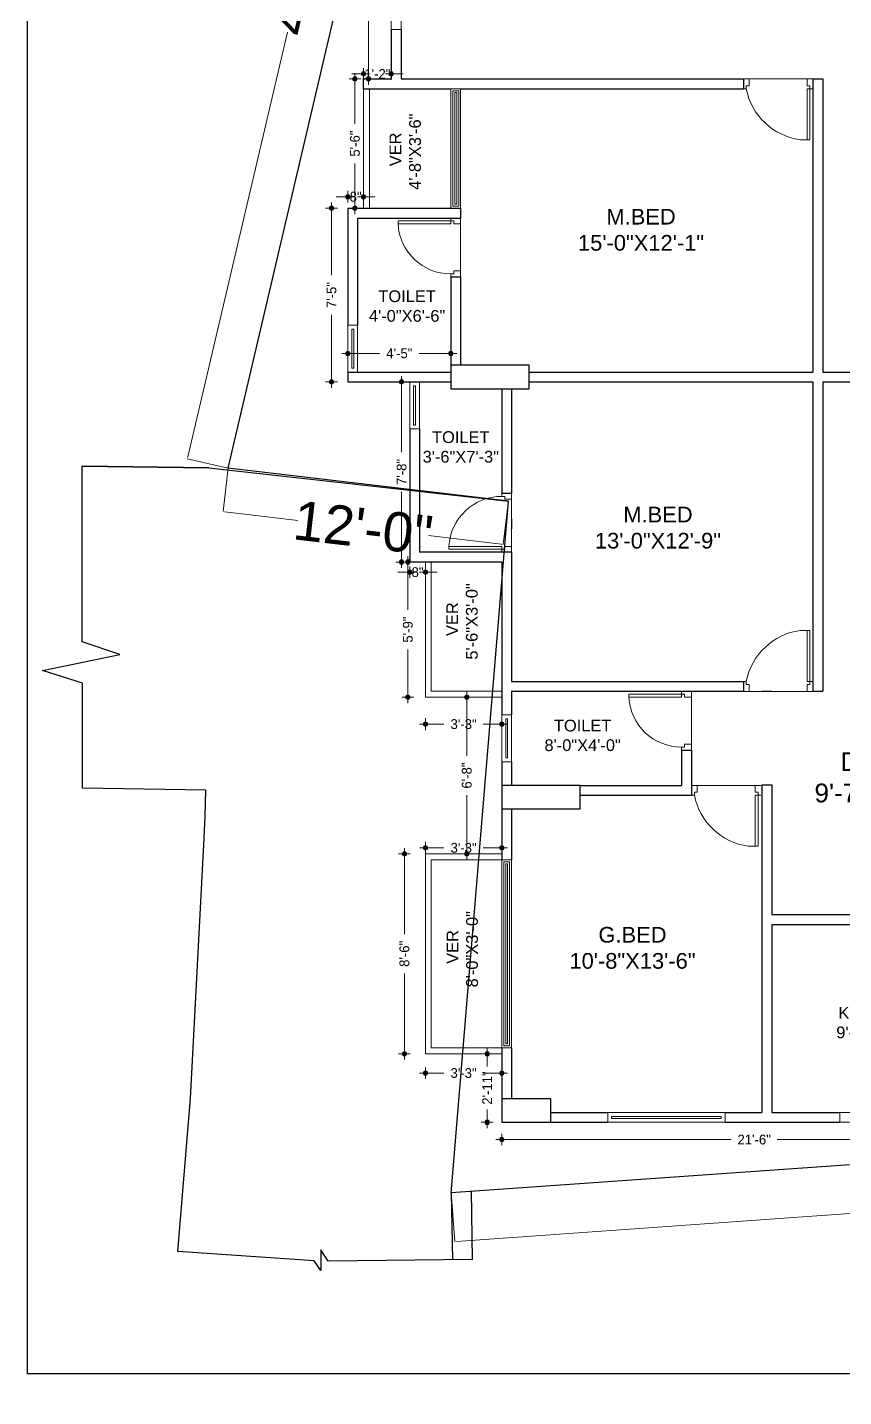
# Model space of a CAD drawing. Header units: feet. Extents: x 26 to 44756, y -209071 to 1253.
# Drawn here: x 4267 to 4683, y 2 to 701 of the extents above; entities that cross this region are included whole.
import ezdxf

# ---------------------------------------------------------------- set-up
doc = ezdxf.new("R2010")
doc.units = ezdxf.units.FT
doc.header["$MEASUREMENT"] = 0
doc.layers.get('0').update_dxf_attribs({"lineweight": 0})
doc.layers.get('Defpoints').update_dxf_attribs({"lineweight": 15})
for name, color, linetype, lineweight in [('Arrow-Z', 222, 'Continuous', 0), ('Column_Zakirul', 10, 'Continuous', 30), ('DOOR', 13, 'Continuous', 20), ('Road', 6, 'Continuous', 25), ('TEXT', 251, 'Continuous', 9), ('VER', 30, 'Continuous', 15), ('wall', 250, 'Continuous', 0), ('WALL (I)', 7, 'Continuous', 0), ('WIN', 132, 'Continuous', 9)]:
    doc.layers.add(name, color=color, linetype=linetype, lineweight=lineweight)
doc.layers.add('Boundary Line', color=1, linetype='Continuous')
doc.styles.add('1-2', font='arial.ttf')
doc.styles.add('a', font='times.ttf', dxfattribs={"height": 1})
doc.styles.add('arial narrow', font='ARIALN.TTF')
doc.styles.add('DIM', font='arial.ttf', dxfattribs={"width": 0.9, "height": 7})
doc.dimstyles.new('New Dimnsion_Z', dxfattribs={"dimtxt": 5, "dimasz": 3, "dimexe": 0, "dimexo": 0, "dimgap": 0.5, "dimtad": 0, "dimdec": 0, "dimzin": 3, "dimdsep": 46, "dimlunit": 4, "dimtxsty": 'Standard', "dimblk": 'Arrow', "dimcen": 0, "dimse1": 1, "dimse2": 1, "dimclrd": 253, "dimclre": 253, "dimclrt": 142, "dimadec": 1, "dimazin": 1, "dimtfac": 1, "dimtdec": 0, "dimtix": 1, "dimtofl": 0, "dimtmove": 1, "dimatfit": 3, "dimldrblk": 'Arrow', "dimfxl": 3, "dimtolj": 1, "dimtzin": 0, "dimlwd": -1, "dimlwe": -1, "dimarcsym": 0})
doc.dimstyles.new('STANDARD$0', dxfattribs={"dimscale": 0, "dimtxt": 10, "dimasz": 8, "dimexe": 6, "dimexo": 8, "dimgap": 3, "dimtad": 1, "dimdec": 1, "dimzin": 3, "dimdsep": 46, "dimlunit": 4, "dimtxsty": 'DIM', "dimblk": 'DOTSMALL', "dimcen": 0, "dimclrd": 6, "dimclre": 6, "dimclrt": 256, "dimadec": 0, "dimazin": 0, "dimtfac": 1, "dimtdec": 1, "dimtofl": 0, "dimtmove": 2, "dimatfit": 1, "dimldrblk": 'DOTSMALL', "dimfxl": 1, "dimtolj": 1, "dimtzin": 0, "dimarcsym": 0})

# ---------------------------------------------------------------- blocks, each defined once
blk = doc.blocks.new('d 36')
at = {"layer": 'DOOR'}
for p, q in [((114513.84, 20341.86), (114508.84, 20341.86)), ((114512.34, 20315.79), (114512.34, 20341.86)), ((114513.84, 20315.79), (114513.84, 20341.86)), ((114479.84, 20315.79), (114481.34, 20315.79)), ((114479.84, 20310.79), (114482.84, 20310.79)), ((114481.34, 20314.29), (114482.84, 20314.29)), ((114482.84, 20310.79), (114512.34, 20310.79)), ((114512.34, 20315.79), (114513.84, 20315.79)), ((114513.84, 20314.29), (114512.34, 20314.29)), ((114515.34, 20310.79), (114512.34, 20310.79)), ((114515.34, 20315.79), (114513.84, 20315.79))]:
    blk.add_line(p, q, dxfattribs=at)
for points in [[(114481.34, 20314.29), (114481.34, 20315.79)], [(114482.84, 20310.79), (114482.84, 20314.29)], [(114512.34, 20310.79), (114512.34, 20314.29)], [(114513.84, 20314.29), (114513.84, 20315.79)]]:
    blk.add_lwpolyline(points, dxfattribs=at)
blk.add_arc((114513.35, 20309.56), 32.61, 97.94778, 168.98864, dxfattribs=at)
blk = doc.blocks.new('D2')
at = {"layer": 'DOOR', "linetype": 'ByBlock'}
for p, q in [((-5, 0), (-5, -1.5)), ((0, 0), (0, -3)), ((-3.5, -1.5), (-3.5, -3)), ((-31.96, -27), (-31.96, -28.5)), ((-5, -27), (-31.96, -27)), ((-5, -27), (-5, -28.5)), ((-3.5, -28.5), (-3.5, -27)), ((0, -30), (0, -27)), ((-5, -28.5), (-31.96, -28.5)), ((-5, -30), (-5, -28.5))]:
    blk.add_line(p, q, dxfattribs=at)
for points in [[(-3.5, -1.5), (-5, -1.5)], [(0, -3), (-3.5, -3)], [(0, -27), (-3.5, -27)], [(-3.5, -28.5), (-5, -28.5)]]:
    blk.add_lwpolyline(points, dxfattribs=at)
blk.add_arc((-5, -28.5), 27, 90, 176.81526, dxfattribs=at)
blk = doc.blocks.new('DOOOO')
at = {"layer": 'DOOR'}
blk.add_line((103921.78, 4820.01), (103945.78, 4820.01), dxfattribs=at)
at = {"layer": 'DOOR', "rotation": 270}
blk.add_blockref('D2', (103948.78, 4820.01), dxfattribs=at)
blk = doc.blocks.new('*D10')
at = {"layer": 'Defpoints', "color": 0, "ltscale": 2, "transparency": 16777216}
for p in [(4466.22, 984.39), (4487.05, 979.51, 821.93), (4369.02, 476.32, 803.19)]:
    blk.add_point(p, dxfattribs=at)
at = {"layer": 'wall', "color": 7, "ltscale": 2, "transparency": 16777216}
for p, q in [((4465.99, 983.42), (4415.16, 766.72)), ((4487.05, 979.51), (4466.22, 984.39)), ((4348.42, 482.18), (4399.25, 698.87)), ((4369.02, 476.32), (4348.19, 481.2))]:
    blk.add_line(p, q, dxfattribs=at)
for points in [[(4465.83, 983.46), (4466.16, 983.38), (4466.22, 984.39)], [(4348.26, 482.21), (4348.58, 482.14), (4348.19, 481.2)]]:
    blk.add_solid(points, dxfattribs=at)
at = {"layer": 'wall', "color": 7, "ltscale": 2, "transparency": 16777216, "insert": (4407.21, 732.8), "char_height": 20, "attachment_point": 5, "rotation": 76.79897, "style": '1-2'}
blk.add_mtext('\\A1;43\'-1"', dxfattribs=at)
blk = doc.blocks.new('*D12')
at = {"layer": 'Defpoints', "color": 0, "ltscale": 2, "transparency": 16777216}
for p in [(5806.03, 200.57, 794.8), (4482.88, 106.55, 804.49), (4484.65, 81.6)]:
    blk.add_point(p, dxfattribs=at)
at = {"layer": 'wall', "color": 7, "ltscale": 2, "transparency": 16777216}
for p, q in [((5806.03, 200.57), (5807.8, 175.61)), ((5806.81, 175.54), (5187.39, 131.53)), ((4485.65, 81.67), (5105.06, 125.68)), ((4482.88, 106.55), (4484.65, 81.6))]:
    blk.add_line(p, q, dxfattribs=at)
for points in [[(5806.79, 175.71), (5806.82, 175.38), (5807.8, 175.61)], [(4485.64, 81.84), (4485.66, 81.5), (4484.65, 81.6)]]:
    blk.add_solid(points, dxfattribs=at)
at = {"layer": 'wall', "color": 7, "ltscale": 2, "transparency": 16777216, "insert": (5146.23, 128.61), "char_height": 20, "attachment_point": 5, "rotation": 4.06429, "style": '1-2'}
blk.add_mtext('\\A1;110\'-6"', dxfattribs=at)
blk = doc.blocks.new('*D14')
at = {"layer": 'Defpoints', "color": 0, "ltscale": 2, "transparency": 16777216}
for p in [(4369.04, 476.52, 821.93), (4512.07, 459.75, 821.93), (4509.45, 437.43)]:
    blk.add_point(p, dxfattribs=at)
at = {"layer": 'wall', "color": 7, "ltscale": 2, "transparency": 16777216}
for p, q in [((4369.04, 476.52), (4366.42, 454.2)), ((4512.07, 459.75), (4509.45, 437.43)), ((4367.41, 454.09), (4404.66, 449.72)), ((4508.46, 437.55), (4471.21, 441.92))]:
    blk.add_line(p, q, dxfattribs=at)
for points in [[(4367.43, 454.25), (4367.4, 453.92), (4366.42, 454.2)], [(4508.48, 437.71), (4508.44, 437.38), (4509.45, 437.43)]]:
    blk.add_solid(points, dxfattribs=at)
at = {"layer": 'wall', "color": 7, "ltscale": 2, "transparency": 16777216, "insert": (4437.94, 445.82), "char_height": 20, "attachment_point": 5, "rotation": 353.31213, "style": '1-2'}
blk.add_mtext('\\A1;12\'-0"', dxfattribs=at)
blk = doc.blocks.new('Arrow')
at = {"layer": 'Arrow-Z', "ltscale": 10}
h = blk.add_hatch(color=256, dxfattribs=at)
h.dxf.hatch_style = 1
edge = h.paths.add_edge_path()
edge.add_arc((0, 0), 0.377, 0, 360)
for p, q in [((1, 0), (-1, 0)), ((0, 1), (0, -1))]:
    blk.add_line(p, q, dxfattribs=at)
blk.add_circle((0, 0), 0.377, dxfattribs=at)
blk = doc.blocks.new('*D61')
at = {"color": 253, "transparency": 16777216}
for p, q in [((4511.7, 133.63), (4625.78, 133.63)), ((4763.36, 133.63), (4649.28, 133.63))]:
    blk.add_line(p, q, dxfattribs=at)
at = {"layer": 'Defpoints', "color": 0, "transparency": 16777216}
for p in [(4508.7, 142.46, 821.93), (4766.36, 142.46, 821.93), (4508.7, 133.63)]:
    blk.add_point(p, dxfattribs=at)
at = {"color": 253, "transparency": 16777216, "xscale": 3, "yscale": 3, "zscale": 3, "rotation": 180}
blk.add_blockref('Arrow', (4508.7, 133.63), dxfattribs=at)
at = {"color": 253, "transparency": 16777216, "xscale": 3, "yscale": 3, "zscale": 3}
blk.add_blockref('Arrow', (4766.36, 133.63), dxfattribs=at)
at = {"color": 142, "transparency": 16777216, "insert": (4637.53, 133.63), "char_height": 5, "attachment_point": 5}
blk.add_mtext('\\A1;21\'-6"', dxfattribs=at)
blk = doc.blocks.new('*D62')
at = {"color": 253, "transparency": 16777216}
for p, q in [((4501.25, 174.46), (4501.25, 170.87)), ((4501.25, 145.46), (4501.25, 149.04))]:
    blk.add_line(p, q, dxfattribs=at)
at = {"layer": 'Defpoints', "color": 0, "transparency": 16777216}
for p in [(4501.25, 177.46), (4508.7, 177.46, 821.93), (4508.7, 142.46, 821.93)]:
    blk.add_point(p, dxfattribs=at)
at = {"color": 253, "transparency": 16777216, "xscale": 3, "yscale": 3, "zscale": 3}
for p, rotation in [((4501.25, 177.46), 90), ((4501.25, 142.46), 270)]:
    blk.add_blockref('Arrow', p, dxfattribs=dict(at, rotation=rotation))
at = {"color": 142, "transparency": 16777216, "insert": (4501.25, 159.96), "char_height": 5, "attachment_point": 5, "rotation": 90}
blk.add_mtext('\\A1;2\'-11"', dxfattribs=at)
blk = doc.blocks.new('*D63')
at = {"color": 253, "transparency": 16777216}
for p, q in [((4472.7, 167.59), (4479.11, 167.59)), ((4505.7, 167.59), (4499.28, 167.59))]:
    blk.add_line(p, q, dxfattribs=at)
at = {"layer": 'Defpoints', "color": 0, "transparency": 16777216}
for p in [(4469.7, 177.46, 821.93), (4508.7, 177.46, 821.93), (4508.7, 167.59)]:
    blk.add_point(p, dxfattribs=at)
at = {"color": 253, "transparency": 16777216, "xscale": 3, "yscale": 3, "zscale": 3, "rotation": 180}
blk.add_blockref('Arrow', (4469.7, 167.59), dxfattribs=at)
at = {"color": 253, "transparency": 16777216, "xscale": 3, "yscale": 3, "zscale": 3}
blk.add_blockref('Arrow', (4508.7, 167.59), dxfattribs=at)
at = {"color": 142, "transparency": 16777216, "insert": (4489.2, 167.59), "char_height": 5, "attachment_point": 5}
blk.add_mtext('\\A1;3\'-3"', dxfattribs=at)
blk = doc.blocks.new('*D64')
at = {"color": 253, "transparency": 16777216}
for p, q in [((4459, 276.46), (4459, 238.54)), ((4459, 180.46), (4459, 218.37))]:
    blk.add_line(p, q, dxfattribs=at)
at = {"layer": 'Defpoints', "color": 0, "transparency": 16777216}
for p in [(4459, 279.46), (4469.7, 279.46, 821.93), (4469.7, 177.46, 821.93)]:
    blk.add_point(p, dxfattribs=at)
at = {"color": 253, "transparency": 16777216, "xscale": 3, "yscale": 3, "zscale": 3}
for p, rotation in [((4459, 279.46), 90), ((4459, 177.46), 270)]:
    blk.add_blockref('Arrow', p, dxfattribs=dict(at, rotation=rotation))
at = {"color": 142, "transparency": 16777216, "insert": (4459, 228.46), "char_height": 5, "attachment_point": 5, "rotation": 90}
blk.add_mtext('\\A1;8\'-6"', dxfattribs=at)
blk = doc.blocks.new('*D65')
at = {"color": 253, "transparency": 16777216}
for p, q in [((4472.7, 282.55), (4479.11, 282.55)), ((4505.7, 282.55), (4499.28, 282.55))]:
    blk.add_line(p, q, dxfattribs=at)
at = {"layer": 'Defpoints', "color": 0, "transparency": 16777216}
for p in [(4508.7, 282.55), (4469.7, 279.46, 821.93), (4508.7, 279.46, 821.93)]:
    blk.add_point(p, dxfattribs=at)
at = {"color": 253, "transparency": 16777216, "xscale": 3, "yscale": 3, "zscale": 3, "rotation": 180}
blk.add_blockref('Arrow', (4469.7, 282.55), dxfattribs=at)
at = {"color": 253, "transparency": 16777216, "xscale": 3, "yscale": 3, "zscale": 3}
blk.add_blockref('Arrow', (4508.7, 282.55), dxfattribs=at)
at = {"color": 142, "transparency": 16777216, "insert": (4489.2, 282.55), "char_height": 5, "attachment_point": 5}
blk.add_mtext('\\A1;3\'-3"', dxfattribs=at)
blk = doc.blocks.new('*D66')
at = {"color": 253, "transparency": 16777216}
for p, q in [((4490.84, 356.46), (4490.84, 329.54)), ((4490.84, 282.46), (4490.84, 309.37))]:
    blk.add_line(p, q, dxfattribs=at)
at = {"layer": 'Defpoints', "color": 0, "transparency": 16777216}
for p in [(4490.84, 359.46), (4502.62, 359.46, 821.93), (4502.62, 279.46, 821.93)]:
    blk.add_point(p, dxfattribs=at)
at = {"color": 253, "transparency": 16777216, "xscale": 3, "yscale": 3, "zscale": 3}
for p, rotation in [((4490.84, 359.46), 90), ((4490.84, 279.46), 270)]:
    blk.add_blockref('Arrow', p, dxfattribs=dict(at, rotation=rotation))
at = {"color": 142, "transparency": 16777216, "insert": (4490.84, 319.46), "char_height": 5, "attachment_point": 5, "rotation": 90}
blk.add_mtext('\\A1;6\'-8"', dxfattribs=at)
blk = doc.blocks.new('*D67')
at = {"color": 253, "transparency": 16777216}
for p, q in [((4472.7, 345.69), (4479.11, 345.69)), ((4505.7, 345.69), (4499.28, 345.69))]:
    blk.add_line(p, q, dxfattribs=at)
at = {"layer": 'Defpoints', "color": 0, "transparency": 16777216}
for p in [(4469.7, 359.46, 821.93), (4508.7, 359.46, 821.93), (4508.7, 345.69)]:
    blk.add_point(p, dxfattribs=at)
at = {"color": 253, "transparency": 16777216, "xscale": 3, "yscale": 3, "zscale": 3, "rotation": 180}
blk.add_blockref('Arrow', (4469.7, 345.69), dxfattribs=at)
at = {"color": 253, "transparency": 16777216, "xscale": 3, "yscale": 3, "zscale": 3}
blk.add_blockref('Arrow', (4508.7, 345.69), dxfattribs=at)
at = {"color": 142, "transparency": 16777216, "insert": (4489.2, 345.69), "char_height": 5, "attachment_point": 5}
blk.add_mtext('\\A1;3\'-3"', dxfattribs=at)
blk = doc.blocks.new('*D68')
at = {"color": 253, "transparency": 16777216}
for p, q in [((4460.76, 425.46), (4460.76, 404.04)), ((4460.76, 362.46), (4460.76, 383.87))]:
    blk.add_line(p, q, dxfattribs=at)
at = {"layer": 'Defpoints', "color": 0, "transparency": 16777216}
for p in [(4460.76, 428.46), (4469.7, 428.46, 821.93), (4469.7, 359.46, 821.93)]:
    blk.add_point(p, dxfattribs=at)
at = {"color": 253, "transparency": 16777216, "xscale": 3, "yscale": 3, "zscale": 3}
for p, rotation in [((4460.76, 428.46), 90), ((4460.76, 359.46), 270)]:
    blk.add_blockref('Arrow', p, dxfattribs=dict(at, rotation=rotation))
at = {"color": 142, "transparency": 16777216, "insert": (4460.76, 393.96), "char_height": 5, "attachment_point": 5, "rotation": 90}
blk.add_mtext('\\A1;5\'-9"', dxfattribs=at)
blk = doc.blocks.new('*D69')
at = {"color": 253, "transparency": 16777216}
for p, q in [((4458.7, 423.25), (4455.7, 423.25)), ((4472.7, 423.25), (4475.7, 423.25))]:
    blk.add_line(p, q, dxfattribs=at)
at = {"layer": 'Defpoints', "color": 0, "transparency": 16777216}
for p in [(4461.7, 429.81, 821.93), (4469.7, 428.46, 821.93), (4461.7, 423.25)]:
    blk.add_point(p, dxfattribs=at)
at = {"color": 253, "transparency": 16777216, "xscale": 3, "yscale": 3, "zscale": 3}
blk.add_blockref('Arrow', (4461.7, 423.25), dxfattribs=at)
at = {"color": 253, "transparency": 16777216, "xscale": 3, "yscale": 3, "zscale": 3, "rotation": 180}
blk.add_blockref('Arrow', (4469.7, 423.25), dxfattribs=at)
at = {"color": 142, "transparency": 16777216, "insert": (4465.7, 423.25), "char_height": 5, "attachment_point": 5}
blk.add_mtext('\\A1;8"', dxfattribs=at)
blk = doc.blocks.new('*D70')
at = {"color": 253, "transparency": 16777216}
for p, q in [((4457.57, 517.38), (4457.57, 484.5)), ((4457.57, 431.46), (4457.57, 464.33))]:
    blk.add_line(p, q, dxfattribs=at)
at = {"layer": 'Defpoints', "color": 0, "transparency": 16777216}
for p in [(4461.7, 520.38, 821.93), (4457.57, 428.46), (4461.7, 428.46, 821.93)]:
    blk.add_point(p, dxfattribs=at)
at = {"color": 253, "transparency": 16777216, "xscale": 3, "yscale": 3, "zscale": 3}
for p, rotation in [((4457.57, 520.38), 90), ((4457.57, 428.46), 270)]:
    blk.add_blockref('Arrow', p, dxfattribs=dict(at, rotation=rotation))
at = {"color": 142, "transparency": 16777216, "insert": (4457.57, 474.42), "char_height": 5, "attachment_point": 5, "rotation": 90}
blk.add_mtext('\\A1;7\'-8"', dxfattribs=at)
blk = doc.blocks.new('*D71')
at = {"color": 253, "transparency": 16777216}
for p, q in [((4433.11, -208772.62), (4435.82, -208772.62)), ((4458.7, -208772.62), (4455.99, -208772.62))]:
    blk.add_line(p, q, dxfattribs=at)
at = {"layer": 'Defpoints', "color": 0, "transparency": 16777216}
for p in [(4461.7, 520.38, 821.93), (4430.11, -208760.18, 821.93), (4430.11, -208772.62)]:
    blk.add_point(p, dxfattribs=at)
at = {"color": 253, "transparency": 16777216, "xscale": 3, "yscale": 3, "zscale": 3, "rotation": 180}
blk.add_blockref('Arrow', (4430.11, -208772.62), dxfattribs=at)
at = {"color": 253, "transparency": 16777216, "xscale": 3, "yscale": 3, "zscale": 3}
blk.add_blockref('Arrow', (4461.7, -208772.62), dxfattribs=at)
at = {"color": 142, "transparency": 16777216, "insert": (4445.9, -208772.62), "char_height": 5, "attachment_point": 5}
blk.add_mtext('\\A1;2\'-8"', dxfattribs=at)
blk = doc.blocks.new('*D72')
at = {"color": 253, "transparency": 16777216}
for p, q in [((4421.8, 606.05), (4421.8, 574.8)), ((4421.8, 523.38), (4421.8, 554.63))]:
    blk.add_line(p, q, dxfattribs=at)
at = {"layer": 'Defpoints', "color": 0, "transparency": 16777216}
for p in [(4421.8, 609.05), (4430.11, 609.05, 821.93), (4430.11, 520.38, 821.93)]:
    blk.add_point(p, dxfattribs=at)
at = {"color": 253, "transparency": 16777216, "xscale": 3, "yscale": 3, "zscale": 3}
for p, rotation in [((4421.8, 609.05), 90), ((4421.8, 520.38), 270)]:
    blk.add_blockref('Arrow', p, dxfattribs=dict(at, rotation=rotation))
at = {"color": 142, "transparency": 16777216, "insert": (4421.8, 564.71), "char_height": 5, "attachment_point": 5, "rotation": 90}
blk.add_mtext('\\A1;7\'-5"', dxfattribs=at)
blk = doc.blocks.new('*D73')
at = {"color": 253, "transparency": 16777216}
for p, q in [((4433.11, 534.96), (4446.32, 534.96)), ((4479.7, 534.96), (4466.49, 534.96))]:
    blk.add_line(p, q, dxfattribs=at)
at = {"layer": 'Defpoints', "color": 0, "transparency": 16777216}
for p in [(4430.11, 534.96), (4482.7, 525.99, 821.93), (4430.11, 522.88, 821.93)]:
    blk.add_point(p, dxfattribs=at)
at = {"color": 253, "transparency": 16777216, "xscale": 3, "yscale": 3, "zscale": 3, "rotation": 180}
blk.add_blockref('Arrow', (4430.11, 534.96), dxfattribs=at)
at = {"color": 253, "transparency": 16777216, "xscale": 3, "yscale": 3, "zscale": 3}
blk.add_blockref('Arrow', (4482.7, 534.96), dxfattribs=at)
at = {"color": 142, "transparency": 16777216, "insert": (4456.4, 534.96), "char_height": 5, "attachment_point": 5}
blk.add_mtext('\\A1;4\'-5"', dxfattribs=at)
blk = doc.blocks.new('*D74')
at = {"color": 253, "transparency": 16777216}
for p, q in [((4427.11, 614.9), (4424.11, 614.9)), ((4441.11, 614.9), (4444.11, 614.9))]:
    blk.add_line(p, q, dxfattribs=at)
at = {"layer": 'Defpoints', "color": 0, "transparency": 16777216}
for p in [(4430.11, 614.9), (4430.11, 609.05, 821.93), (4438.11, 609.05, 821.93)]:
    blk.add_point(p, dxfattribs=at)
at = {"color": 253, "transparency": 16777216, "xscale": 3, "yscale": 3, "zscale": 3}
blk.add_blockref('Arrow', (4430.11, 614.9), dxfattribs=at)
at = {"color": 253, "transparency": 16777216, "xscale": 3, "yscale": 3, "zscale": 3, "rotation": 180}
blk.add_blockref('Arrow', (4438.11, 614.9), dxfattribs=at)
at = {"color": 142, "transparency": 16777216, "insert": (4434.11, 614.9), "char_height": 5, "attachment_point": 5}
blk.add_mtext('\\A1;8"', dxfattribs=at)
blk = doc.blocks.new('*D75')
at = {"color": 253, "transparency": 16777216}
for p, q in [((4433.74, 672.05), (4433.74, 652.13)), ((4433.74, 612.05), (4433.74, 631.96))]:
    blk.add_line(p, q, dxfattribs=at)
at = {"layer": 'Defpoints', "color": 0, "transparency": 16777216}
for p in [(4438.11, 675.05, 821.93), (4433.74, 609.05), (4438.11, 609.05, 821.93)]:
    blk.add_point(p, dxfattribs=at)
at = {"color": 253, "transparency": 16777216, "xscale": 3, "yscale": 3, "zscale": 3}
for p, rotation in [((4433.74, 675.05), 90), ((4433.74, 609.05), 270)]:
    blk.add_blockref('Arrow', p, dxfattribs=dict(at, rotation=rotation))
at = {"color": 142, "transparency": 16777216, "insert": (4433.74, 642.05), "char_height": 5, "attachment_point": 5, "rotation": 90}
blk.add_mtext('\\A1;5\'-6"', dxfattribs=at)
blk = doc.blocks.new('*D76')
at = {"color": 253, "transparency": 16777216}
for p, q in [((4435.11, 677.6), (4432.11, 677.6)), ((4455.28, 677.6), (4458.28, 677.6))]:
    blk.add_line(p, q, dxfattribs=at)
at = {"layer": 'Defpoints', "color": 0, "transparency": 16777216}
for p in [(4438.11, 675.05, 821.93), (4452.28, 677.6), (4452.28, 675.05, 821.93)]:
    blk.add_point(p, dxfattribs=at)
at = {"color": 253, "transparency": 16777216, "xscale": 3, "yscale": 3, "zscale": 3}
blk.add_blockref('Arrow', (4438.11, 677.6), dxfattribs=at)
at = {"color": 253, "transparency": 16777216, "xscale": 3, "yscale": 3, "zscale": 3, "rotation": 180}
blk.add_blockref('Arrow', (4452.28, 677.6), dxfattribs=at)
at = {"color": 142, "transparency": 16777216, "insert": (4445.19, 677.6), "char_height": 5, "attachment_point": 5}
blk.add_mtext('\\A1;1\'-2"', dxfattribs=at)
blk = doc.blocks.new('*D77')
at = {"color": 253, "transparency": 16777216}
for p, q in [((4440.67, 796.9), (4440.67, 748.81)), ((4440.67, 678.05), (4440.67, 726.14))]:
    blk.add_line(p, q, dxfattribs=at)
at = {"layer": 'Defpoints', "color": 0, "transparency": 16777216}
for p in [(4440.67, 799.9), (4452.28, 799.9, 821.93), (4445.19, 675.05, 821.93)]:
    blk.add_point(p, dxfattribs=at)
at = {"color": 253, "transparency": 16777216, "xscale": 3, "yscale": 3, "zscale": 3}
for p, rotation in [((4440.67, 799.9), 90), ((4440.67, 675.05), 270)]:
    blk.add_blockref('Arrow', p, dxfattribs=dict(at, rotation=rotation))
at = {"color": 142, "transparency": 16777216, "insert": (4440.67, 737.47), "char_height": 5, "attachment_point": 5, "rotation": 90}
blk.add_mtext('\\A1;10\'-5"', dxfattribs=at)

msp = doc.modelspace()

# ---------------------------------------------------------------- linework, layer by layer
at = {"color": 7, "lineweight": 25, "ltscale": 2}
for p, q in [((4452.28, 700.36, 821.93), (4452.28, 675.05, 821.93)), ((4452.28, 700.36, 821.93), (4452.28, 675.05, 821.93)), ((4457.28, 700.36, 821.93), (4457.28, 675.05, 821.93)), ((4457.28, 700.36, 821.93), (4457.28, 675.05, 821.93)), ((4438.11, 675.05, 821.93), (4452.28, 675.05, 821.93)), ((4438.11, 670.05, 821.93), (4438.11, 675.05, 821.93)), ((4457.28, 675.05, 821.93), (4632, 675.05, 821.93)), ((4632, 675.05, 821.93), (4632, 670.05, 821.93)), ((4667.5, 675.05, 821.93), (4667.5, 525.38, 821.93)), ((4667.5, 675.05, 821.93), (4672.5, 675.05, 821.93)), ((4672.5, 675.05, 821.93), (4672.5, 525.38, 821.93)), ((4438.11, 670.05, 821.93), (4482.7, 670.05, 821.93)), ((4487.7, 670.05, 821.93), (4632, 670.05, 821.93)), ((4430.11, 609.05, 821.93), (4430.11, 549.38, 821.93)), ((4430.11, 609.05, 821.93), (4482.7, 609.05, 821.93)), ((4482.7, 609.05, 821.93), (4487.7, 609.05, 821.93)), ((4487.7, 609.05, 821.93), (4487.7, 604.05, 821.93)), ((4435.11, 604.05, 821.93), (4435.11, 549.38, 821.93)), ((4435.11, 604.05, 821.93), (4487.7, 604.05, 821.93)), ((4482.7, 574.05, 821.93), (4487.7, 574.05, 821.93)), ((4482.7, 574.05, 821.93), (4482.7, 525.99, 821.93)), ((4487.7, 574.05, 821.93), (4487.7, 528.88, 821.93)), ((4430.11, 525.38, 821.93), (4430.11, 520.38, 821.93)), ((4430.11, 525.38, 821.93), (4482.7, 525.38, 821.93)), ((4522.7, 525.38, 821.93), (4667.5, 525.38, 821.93)), ((4672.5, 525.38, 821.93), (4738.36, 525.38, 821.93)), ((4430.11, 520.38, 821.93), (4482.7, 520.38, 821.93)), ((4522.7, 520.38, 821.93), (4667.5, 520.38, 821.93)), ((4667.5, 520.38, 821.93), (4667.5, 362.46, 821.93)), ((4672.5, 520.38, 821.93), (4672.5, 362.46, 821.93)), ((4672.5, 520.38, 821.93), (4738.36, 520.38, 821.93)), ((4508.7, 516.88, 821.93), (4508.7, 463.46, 821.93)), ((4513.7, 516.88, 821.93), (4513.7, 463.46, 821.93)), ((4461.7, 496.38, 821.93), (4461.7, 428.46, 821.93)), ((4466.7, 496.38, 821.93), (4466.7, 433.46, 821.93)), ((4513.7, 463.46, 821.93), (4508.7, 463.46, 821.93)), ((4513.7, 450.46, 821.93), (4513.7, 445.46, 821.93)), ((4513.7, 433.46, 821.93), (4466.7, 433.46, 821.93)), ((4513.7, 433.46, 821.93), (4513.7, 367.46, 821.93)), ((4508.7, 428.46, 821.93), (4461.7, 428.46, 821.93)), ((4508.7, 428.46, 821.93), (4508.7, 350.46, 821.93)), ((4513.7, 367.46, 821.93), (4632, 367.46, 821.93)), ((4632, 367.46, 821.93), (4632, 362.46, 821.93)), ((4513.7, 362.46, 821.93), (4632, 362.46, 821.93)), ((4513.7, 362.46, 821.93), (4513.7, 350.46, 821.93)), ((4641.5, 362.46, 821.93), (4646.5, 362.46, 821.93)), ((4667.5, 362.46, 821.93), (4672.5, 362.46, 821.93)), ((4600.5, 332.46, 821.93), (4605.5, 332.46, 821.93)), ((4600.5, 332.46, 821.93), (4600.5, 314.46, 821.93)), ((4605.5, 332.46, 821.93), (4605.5, 309.46, 821.93)), ((4508.7, 326.46, 821.93), (4508.7, 314.46, 821.93)), ((4513.7, 326.46, 821.93), (4513.7, 314.46, 821.93)), ((4641.5, 314.65, 821.93), (4646.5, 314.65, 821.93)), ((4641.5, 314.65, 821.93), (4641.5, 147.46, 821.93)), ((4646.5, 314.65, 821.93), (4646.5, 248.46, 821.93)), ((4548.7, 314.46, 821.93), (4600.5, 314.46, 821.93)), ((4548.7, 309.46, 821.93), (4605.5, 309.46, 821.93)), ((4508.7, 302.46, 821.93), (4508.7, 276.46, 821.93)), ((4513.7, 302.46, 821.93), (4513.7, 276.46, 821.93)), ((4646.5, 248.46, 821.93), (4731.36, 248.46, 821.93)), ((4646.5, 243.46, 821.93), (4731.36, 243.46, 821.93)), ((4646.5, 243.46, 821.93), (4646.5, 147.46, 821.93)), ((4508.7, 180.46, 821.93), (4508.7, 154.46, 821.93)), ((4513.7, 180.46, 821.93), (4513.7, 154.46, 821.93)), ((4533.7, 147.46, 821.93), (4562.76, 147.46, 821.93)), ((4622.76, 147.46, 821.93), (4641.5, 147.46, 821.93)), ((4646.5, 147.46, 821.93), (4681.25, 147.46, 821.93)), ((4533.7, 142.46, 821.93), (4562.76, 142.46, 821.93)), ((4622.76, 142.46, 821.93), (4681.25, 142.46, 821.93))]:
    msp.add_line(p, q, dxfattribs=at)
msp.add_lwpolyline([(4266.55, 1052.99), (5917.26, 1052.99), (5917.26, 14.05), (4266.55, 14.05)], close=True, dxfattribs=at)
at = {"layer": 'Boundary Line'}
for p, q in [((4369.02, 476.32, 821.93), (4487.05, 979.51, 821.93)), ((4512.05, 459.54, 821.93), (4369.02, 476.32, 821.93)), ((4482.89, 106.35), (4512.05, 459.54, 804.49)), ((5284.61, 162.46, 821.93), (4482.88, 106.55, 821.93))]:
    msp.add_line(p, q, dxfattribs=at)
at = {"layer": 'Column_Zakirul', "ltscale": 85, "elevation": 821.93}
for points in [[(4482.7, 528.88), (4482.7, 516.88), (4522.7, 516.88), (4522.7, 528.88)], [(4508.7, 314.46), (4508.7, 302.46), (4548.7, 302.46), (4548.7, 314.46)], [(4508.7, 154.46), (4508.7, 142.46), (4533.7, 142.46), (4533.7, 154.46)]]:
    msp.add_lwpolyline(points, close=True, dxfattribs=at)
at = {"layer": 'Road'}
for points, elevation in [([(4357.57, 312.01), (4294.73, 312.95)], 824.41), ([(4343.27, 76.55), (4349.75, 154.62), (4356.83, 287.36), (4357.37, 298.98), (4357.57, 312.01)], 824.41), ([(4493.68, 72.41), (4493.16, 107.27)], 824.76)]:
    msp.add_lwpolyline(points, dxfattribs=dict(at, elevation=elevation))
at = {"layer": 'TEXT', "color": 6, "lineweight": 30}
for p, q in [((4294.47, 477.43, 804.49), (4359.18, 476.46, 804.49)), ((4294.47, 387.68, 804.49), (4294.47, 477.43, 804.49)), ((4294.47, 477.43, 804.49), (4294.47, 477.43, 804.49)), ((4359.18, 476.46, 804.49), (4512.05, 459.54, 804.49)), ((4313.73, 381.27, 804.49), (4294.47, 387.68, 804.49)), ((4274.24, 373.14, 804.49), (4313.73, 381.27, 804.49)), ((4294.73, 366.65, 804.49), (4274.24, 373.14, 804.49)), ((4294.73, 312.95, 804.49), (4294.73, 366.65, 804.49)), ((4357.57, 312.01, 804.49), (4294.73, 312.95, 804.49)), ((4482.88, 106.55, 804.49), (4483.47, 72.29, 804.49))]:
    msp.add_line(p, q, dxfattribs=at)
at = {"layer": 'TEXT', "lineweight": 30, "elevation": 804.49}
msp.add_lwpolyline([(4359.18, 476.46), (4294.47, 477.43)], dxfattribs=at)
at = {"layer": 'TEXT', "color": 9, "lineweight": 30, "elevation": 824.76}
msp.add_lwpolyline([(4493.68, 72.41), (4420.15, 71.56), (4416.34, 77.43), (4416.34, 66.82), (4412.86, 71.79), (4343.27, 76.55)], dxfattribs=at)
at = {"layer": 'VER', "ltscale": 85}
for p, q in [((4438.11, 670.05, 821.93), (4438.11, 609.05, 821.93)), ((4441.11, 670.05, 821.93), (4441.11, 609.05, 821.93)), ((4469.7, 428.46, 821.93), (4469.7, 359.46, 821.93)), ((4472.7, 428.46, 821.93), (4472.7, 362.46, 821.93)), ((4508.7, 359.46, 821.93), (4469.7, 359.46, 821.93)), ((4508.7, 362.46, 821.93), (4472.7, 362.46, 821.93)), ((4469.7, 279.46, 821.93), (4469.7, 177.46, 821.93)), ((4508.7, 279.46, 821.93), (4469.7, 279.46, 821.93)), ((4472.7, 276.46, 821.93), (4472.7, 180.46, 821.93)), ((4513.7, 276.46, 821.93), (4472.7, 276.46, 821.93)), ((4508.7, 177.46, 821.93), (4469.7, 177.46, 821.93)), ((4513.7, 180.46, 821.93), (4472.7, 180.46, 821.93))]:
    msp.add_line(p, q, dxfattribs=at)
at = {"layer": 'wall', "color": 5, "ltscale": 85, "elevation": 821.93}
for points in [[(4452.28, 772.36), (4457.28, 772.36), (4457.28, 700.36), (4452.28, 700.36)], [(4482.7, 609.05), (4487.7, 609.05), (4487.7, 670.05), (4482.7, 670.05)], [(4483.7, 610.05), (4486.7, 610.05), (4486.7, 669.05), (4483.7, 669.05)], [(4484.7, 611.05), (4485.7, 611.05), (4485.7, 668.05), (4484.7, 668.05)], [(4435.11, 549.38), (4430.11, 549.38), (4430.11, 525.38), (4435.11, 525.38)], [(4433.11, 547.38), (4432.11, 547.38), (4432.11, 527.38), (4433.11, 527.38)], [(4466.7, 520.38), (4461.7, 520.38), (4461.7, 496.38), (4466.7, 496.38)], [(4464.7, 518.38), (4463.7, 518.38), (4463.7, 498.38), (4464.7, 498.38)], [(4513.7, 350.46), (4508.7, 350.46), (4508.7, 326.46), (4513.7, 326.46)], [(4511.7, 348.46), (4510.7, 348.46), (4510.7, 328.46), (4511.7, 328.46)], [(4508.7, 276.46), (4513.7, 276.46), (4513.7, 180.46), (4508.7, 180.46)], [(4509.7, 275.46), (4512.7, 275.46), (4512.7, 181.46), (4509.7, 181.46)], [(4510.7, 274.46), (4511.7, 274.46), (4511.7, 182.46), (4510.7, 182.46)], [(4562.76, 142.46), (4622.76, 142.46), (4622.76, 147.46), (4562.76, 147.46)], [(4681.25, 142.46), (4741.25, 142.46), (4741.25, 147.46), (4681.25, 147.46)], [(4564.76, 144.46), (4620.76, 144.46), (4620.76, 145.46), (4564.76, 145.46)]]:
    msp.add_lwpolyline(points, close=True, dxfattribs=at)

# ---------------------------------------------------------------- block references
at = {"layer": 'wall', "color": 0, "xscale": -1, "rotation": 90}
for p in [(9307.7, 104522.82, 821.93), (9425.51, 104281.23, 821.93)]:
    msp.add_blockref('DOOOO', p, dxfattribs=at)
at = {"layer": 'wall', "color": 0, "rotation": 90}
msp.add_blockref('DOOOO', (9333.7, -103485.32, 821.93), dxfattribs=at)
at = {"layer": 'WIN', "color": 4, "xscale": -1, "rotation": 180}
for p in [(-109847.84, 20985.84, 821.93), (-109874.34, 20625.25, 821.93)]:
    msp.add_blockref('d 36', p, dxfattribs=at)
at = {"layer": 'WIN', "color": 4}
msp.add_blockref('d 36', (-109847.84, -19948.34, 821.93), dxfattribs=at)

# ---------------------------------------------------------------- texts
at = {"layer": 'WALL (I)', "lineweight": 30, "char_height": 6, "attachment_point": 8, "rotation": 90, "style": 'arial narrow'}
for s, insert in [('{\\fArial|b0|i0|c0|p34; VER\\P4\'-8"X3\'-6"}', (4467.49, 637.91)), ('{\\fArial|b0|i0|c0|p34; VER\\P5\'-6"X3\'-0"}', (4496.47, 398.13)), ('{\\fArial|b0|i0|c0|p34; VER\\P8\'-0"X3\'-0"}', (4496.6, 230.81))]:
    msp.add_mtext(s, dxfattribs=dict(at, insert=insert))
at = {"layer": 'WALL (I)', "lineweight": 30, "char_height": 8, "attachment_point": 8, "style": 'a'}
for s, insert in [('{\\fArial|b0|i0|c0|p34;M.BED\\P15\'-0"X12\'-1"}', (4579.79, 587.28)), ('{\\fArial|b0|i0|c0|p34;M.BED\\P13\'-0"X12\'-9"}', (4588.43, 435.24)), ('{\\fArial|b0|i0|c0|p34;G.BED\\P10\'-8"X13\'-6"}', (4575.42, 220.75))]:
    msp.add_mtext(s, dxfattribs=dict(at, insert=insert))
at = {"layer": 'WALL (I)', "lineweight": 30, "char_height": 6, "width": 43.0809, "attachment_point": 8, "style": 'a'}
for s, insert in [('{\\fArial|b0|i0|c0|p34;TOILET\\P4\'-0"X6\'-6"}', (4460.37, 551.03)), ('{\\fArial|b0|i0|c0|p34;TOILET\\P3\'-6"X7\'-3"}', (4487.78, 479.12)), ('{\\fArial|b0|i0|c0|p34;TOILET\\P8\'-0"X4\'-0"}', (4549.97, 331.89)), ('{\\fArial|b0|i0|c0|p34;KITCHEN\\P9\'-7"X8\'-0"}', (4698.92, 185.26))]:
    msp.add_mtext(s, dxfattribs=dict(at, insert=insert))
at = {"layer": 'WALL (I)', "lineweight": 30, "insert": (4703.18, 318.52), "char_height": 9.6, "width": 228.5529, "attachment_point": 5, "rotation": 0.00729, "style": 'a'}
msp.add_mtext('{\\fArial|b0|i0|c0|p34; DINING\\P9\'-7"X10\'-4"}', dxfattribs=at)

# ---------------------------------------------------------------- dimensions: what is measured, and where the dimension line sits
at = {"color": 6}
for base, p1, p2, picture, middle in [((4440.67, 799.9), (4445.19, 675.05, 821.93), (4452.28, 799.9, 821.93), '*D77', (4440.67, 737.47)), ((4433.74, 609.05), (4438.11, 675.05, 821.93), (4438.11, 609.05, 821.93), '*D75', (4433.74, 642.05)), ((4421.8, 609.05), (4430.11, 520.38, 821.93), (4430.11, 609.05, 821.93), '*D72', (4421.8, 564.71)), ((4457.57, 428.46), (4461.7, 520.38, 821.93), (4461.7, 428.46, 821.93), '*D70', (4457.57, 474.42)), ((4460.76, 428.46), (4469.7, 359.46, 821.93), (4469.7, 428.46, 821.93), '*D68', (4460.76, 393.96)), ((4490.84, 359.46), (4502.62, 279.46, 821.93), (4502.62, 359.46, 821.93), '*D66', (4490.84, 319.46)), ((4459, 279.46), (4469.7, 177.46, 821.93), (4469.7, 279.46, 821.93), '*D64', (4459, 228.46)), ((4501.25, 177.46), (4508.7, 142.46, 821.93), (4508.7, 177.46, 821.93), '*D62', (4501.25, 159.96))]:
    dim = msp.add_linear_dim(base=base, p1=p1, p2=p2, angle=90, dimstyle='New Dimnsion_Z', dxfattribs=at)
    dim.commit()
    dim.dimension.update_dxf_attribs({"geometry": picture, "text_midpoint": middle})
for base, p1, p2, picture, middle in [((4452.28, 677.6), (4438.11, 675.05, 821.93), (4452.28, 675.05, 821.93), '*D76', (4445.19, 677.6)), ((4430.11, 614.9), (4438.11, 609.05, 821.93), (4430.11, 609.05, 821.93), '*D74', (4434.11, 614.9)), ((4430.11, 534.96), (4482.7, 525.99, 821.93), (4430.11, 522.88, 821.93), '*D73', (4456.4, 534.96)), ((4430.11, -208772.62), (4461.7, 520.38, 821.93), (4430.11, -208760.18, 821.93), '*D71', (4445.9, -208772.62)), ((4461.7, 423.25), (4469.7, 428.46, 821.93), (4461.7, 429.81, 821.93), '*D69', (4465.7, 423.25)), ((4508.7, 345.69), (4469.7, 359.46, 821.93), (4508.7, 359.46, 821.93), '*D67', (4489.2, 345.69)), ((4508.7, 282.55), (4469.7, 279.46, 821.93), (4508.7, 279.46, 821.93), '*D65', (4489.2, 282.55)), ((4508.7, 167.59), (4469.7, 177.46, 821.93), (4508.7, 177.46, 821.93), '*D63', (4489.2, 167.59)), ((4508.7, 133.63), (4766.36, 142.46, 821.93), (4508.7, 142.46, 821.93), '*D61', (4637.53, 133.63))]:
    dim = msp.add_linear_dim(base=base, p1=p1, p2=p2, dimstyle='New Dimnsion_Z', dxfattribs=at)
    dim.commit()
    dim.dimension.update_dxf_attribs({"geometry": picture, "text_midpoint": middle})
at = {"layer": 'wall', "color": 0, "lineweight": 25, "ltscale": 2}
for p1, p2, distance, picture, middle in [((4369.02, 476.32, 803.19), (4487.05, 979.51, 821.93), 21.4, '*D10', (4407.21, 732.8)), ((4369.04, 476.52, 822.39), (4512.07, 459.75, 822.39), -22.47, '*D14', (4437.94, 445.82, 0.46)), ((5806.03, 200.57, 794.8), (4482.88, 106.55, 804.49), 25.02, '*D12', (5146.23, 128.61))]:
    dim = msp.add_aligned_dim(p1=p1, p2=p2, distance=distance, dimstyle='STANDARD$0', override={"dimscale": 1, "dimtxt": 20, "dimasz": 1, "dimexe": 0, "dimexo": 0, "dimgap": 0.09, "dimtad": 0, "dimdec": 0, "dimtxsty": '1-2', "dimclrd": 7, "dimclre": 7, "dimclrt": 7, "dimtdec": 0, "dimatfit": 3, "dimlwd": 15, "dimlwe": 15}, dxfattribs=at)
    dim.commit()
    dim.dimension.update_dxf_attribs({"geometry": picture, "text_midpoint": middle})

doc.saveas('drawing.dxf')
